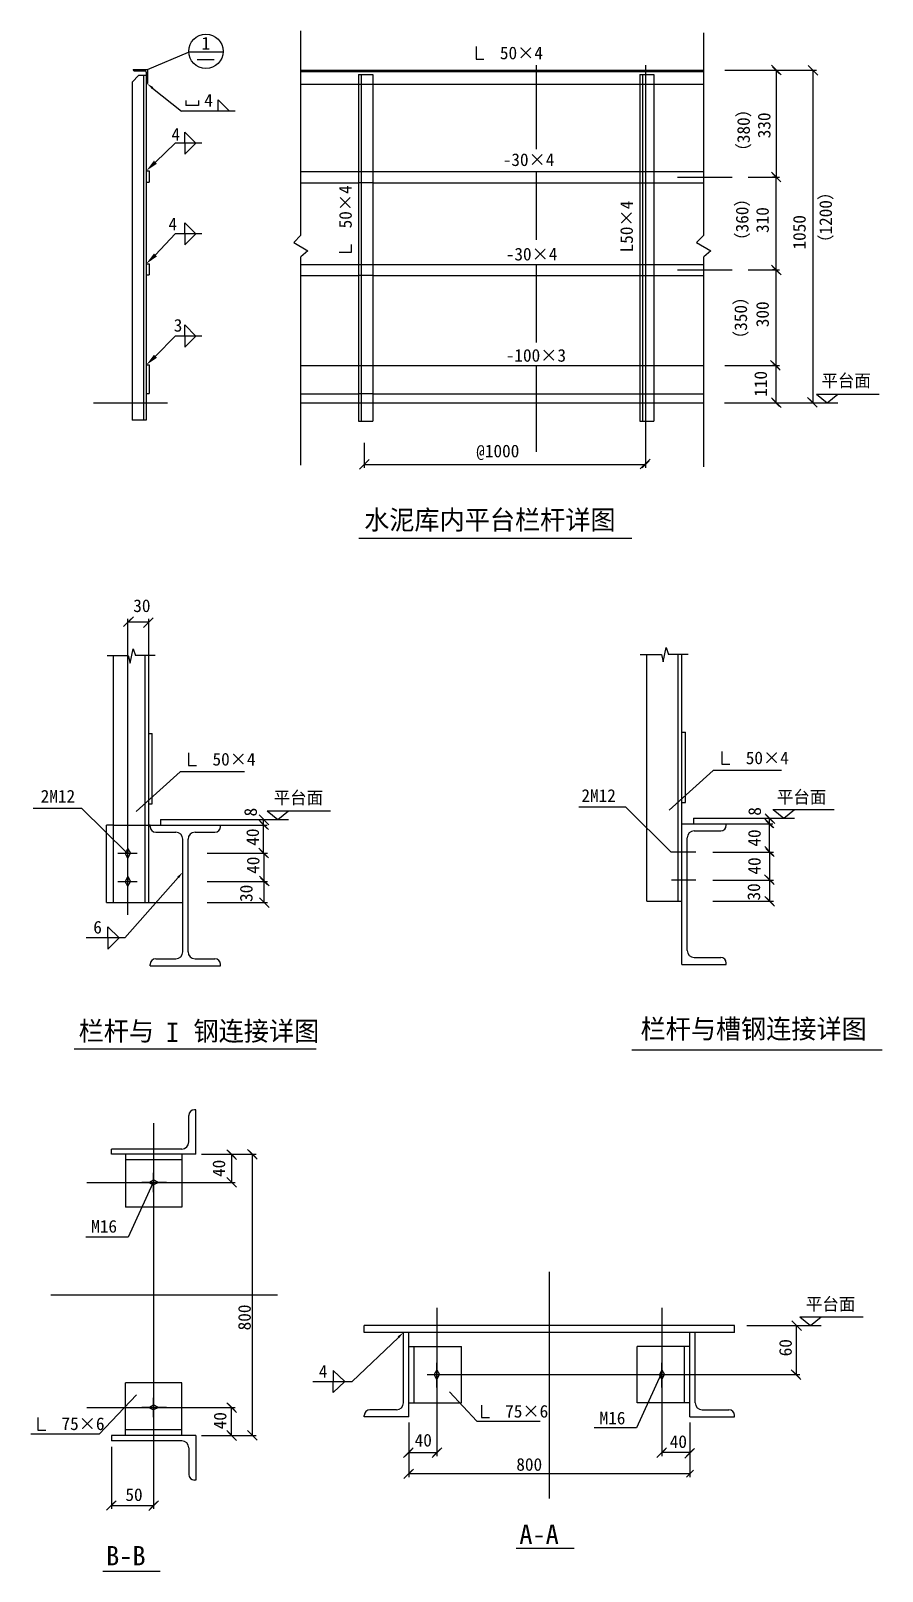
# Model space of a CAD drawing. Header units: metres. Extents: x 57 to 299, y -207 to 231.
import ezdxf

# ---------------------------------------------------------------- set-up
doc = ezdxf.new("R2010")
doc.units = ezdxf.units.M
for name, color, linetype in [('2', 3, 'Continuous'), ('CAD', 7, 'Continuous'), ('DIM', 3, 'Continuous'), ('TEXT', 6, 'Continuous')]:
    doc.layers.add(name, color=color, linetype=linetype)

# ---------------------------------------------------------------- blocks, each defined once
blk = doc.blocks.new('LS')
at = {"layer": '2', "color": 7}
for p, q in [((0, 1.38), (-0.71, 0)), ((-0.71, 0), (0.77, 0)), ((0, -1.38), (-0.71, 0)), ((-0.71, 0), (0.77, 0)), ((0, 1.38), (0.77, 0)), ((0, 1.38), (0, 0)), ((0, -1.38), (0, 0)), ((0, -1.38), (0.77, 0))]:
    blk.add_line(p, q, dxfattribs=at)
blk = doc.blocks.new('_DIMX')
blk.add_lwpolyline([(5856.76, 1733.06), (6133.58, 2006.75)])

msp = doc.modelspace()

# ---------------------------------------------------------------- linework, layer by layer
for p, q in [((254.62, 125.33), (263.58, 125.33)), ((228.27, 86.77), (150.59, 86.77)), ((138.47, -58.53), (69.63, -58.53)), ((299.46, -58.77), (228.28, -58.77)), ((195.37, -200.41), (211.85, -200.41)), ((77.78, -206.96), (94.14, -206.96))]:
    msp.add_line(p, q)
at = {"layer": '2'}
for p, q in [((111.99, 225.05), (102.17, 225.05)), ((110.65, 208.31), (110.65, 211.47)), ((101.13, 199.17), (101.13, 202.33)), ((101.13, 199.17), (101.13, 196.02)), ((101.13, 173.41), (101.13, 176.57)), ((101.13, 173.41), (101.13, 170.26)), ((101.13, 144.33), (101.13, 147.48)), ((101.13, 144.33), (101.13, 141.17)), ((78.99, 53.43), (85.05, 53.43)), ((85.05, 53.43), (85.58, 51.28)), ((85.58, 51.28), (86.45, 55.35)), ((86.45, 55.35), (87.06, 53.43)), ((92.72, 53.43), (87.06, 53.43)), ((230.59, 53.78), (236.66, 53.78)), ((236.66, 53.78), (237.19, 51.63)), ((237.19, 51.63), (238.06, 55.7)), ((238.06, 55.7), (238.67, 53.78)), ((244.32, 53.78), (238.67, 53.78)), ((87.31, 9.15), (99.76, 20.43)), ((118.1, 20.43), (99.76, 20.43)), ((238.92, 9.5), (251.37, 20.79)), ((270.81, 20.79), (251.37, 20.79)), ((82.1, -2.77), (87.61, -2.77)), ((82.1, -10.77), (87.61, -10.77)), ((79.25, -26.86), (79.25, -23.7)), ((79.25, -26.86), (79.25, -30.01)), ((92.26, -99.17), (92.26, -93.66)), ((92.02, -96.59), (84.98, -111.94)), ((84.98, -111.94), (72.97, -111.94)), ((137.53, -153.02), (148.74, -153.02)), ((143.34, -149.87), (143.34, -153.02)), ((143.34, -149.87), (146.62, -153.02)), ((143.34, -156.17), (146.62, -153.02)), ((143.34, -156.17), (143.34, -153.02)), ((170.02, -151.06), (175.52, -151.06)), ((236.6, -150.82), (229.56, -166.17)), ((234.02, -151.06), (239.52, -151.06)), ((87.39, -156.76), (76.79, -168.02)), ((92.26, -163.17), (92.26, -157.66)), ((176.43, -155.93), (184.18, -164.33)), ((184.18, -164.33), (202.22, -164.33)), ((229.56, -166.17), (217.55, -166.17)), ((76.79, -168.02), (57.32, -168.02))]:
    msp.add_line(p, q, dxfattribs=at)
msp.add_circle((107.13, 225.3), 4.9, dxfattribs=at)
at = {"layer": 'CAD'}
for p, q in [((134.13, 173.04), (134.13, 231.14)), ((248.72, 173.04), (248.72, 230.6)), ((86.47, 220.11), (86.47, 220.03)), ((86.47, 220.11), (90.47, 220.11)), ((86.71, 219.79), (89.71, 219.79)), ((86.71, 219.79), (89.71, 219.79)), ((90.15, 219.35), (90.15, 120.39)), ((90.47, 220.11), (90.47, 216.11)), ((134.13, 219.92), (248.72, 219.92)), ((134.13, 219.6), (248.72, 219.6)), ((201.07, 221.39), (201.07, 197.49)), ((232.15, 221.39), (232.15, 111.84)), ((254.68, 219.92), (270.27, 219.92)), ((270.26, 218.92), (268.26, 220.92)), ((269.26, 219.92), (269.26, 189.52)), ((270.33, 219.92), (280.79, 219.92)), ((280.78, 218.92), (278.78, 220.92)), ((279.78, 219.92), (279.78, 125.33)), ((86.15, 216.56), (86.15, 120.39)), ((89.35, 218.52), (89.35, 120.39)), ((90.39, 216.11), (90.47, 216.11)), ((134.13, 215.92), (150.55, 215.92)), ((150.55, 218.72), (150.55, 120.13)), ((150.55, 218.72), (154.55, 218.72)), ((150.55, 215.92), (154.55, 215.92)), ((151.25, 218.72), (151.25, 120.13)), ((154.55, 218.72), (154.55, 120.13)), ((154.55, 215.92), (230.55, 215.92)), ((230.55, 218.72), (230.55, 120.13)), ((230.55, 218.72), (234.55, 218.72)), ((230.55, 215.92), (234.55, 215.92)), ((231.25, 218.72), (231.25, 120.13)), ((234.55, 218.72), (234.55, 120.13)), ((234.55, 215.92), (248.72, 215.92)), ((113.8, 208.31), (110.65, 211.47)), ((109.65, 208.31), (100.19, 208.31)), ((115.47, 208.31), (109.65, 208.31)), ((104.29, 199.17), (101.13, 202.33)), ((92.76, 193.78), (98.33, 199.17)), ((100.13, 199.17), (98.33, 199.17)), ((105.95, 199.17), (100.13, 199.17)), ((104.29, 199.17), (101.13, 196.02)), ((90.15, 191.31), (90.95, 191.31)), ((90.95, 191.31), (90.95, 188.1)), ((134.13, 191.12), (150.55, 191.12)), ((150.55, 191.12), (154.55, 191.12)), ((154.55, 191.12), (230.55, 191.12)), ((201.07, 191.12), (201.07, 171.7)), ((230.55, 191.12), (234.55, 191.12)), ((234.55, 191.12), (248.72, 191.12)), ((241.21, 189.52), (256.82, 189.52)), ((261.35, 189.52), (270.27, 189.52)), ((269.19, 189.52), (268.25, 189.52)), ((270.26, 188.52), (268.26, 190.52)), ((270.26, 188.52), (268.26, 190.52)), ((269.26, 163.12), (269.26, 189.52)), ((90.15, 188.1), (90.95, 188.1)), ((134.13, 187.92), (150.55, 187.92)), ((154.55, 187.92), (150.55, 187.92)), ((154.55, 187.92), (230.55, 187.92)), ((230.55, 187.92), (234.55, 187.92)), ((234.55, 187.92), (248.72, 187.92)), ((104.29, 173.41), (101.13, 176.57)), ((92.76, 167.38), (98.33, 173.41)), ((100.13, 173.41), (98.33, 173.41)), ((105.95, 173.41), (100.13, 173.41)), ((104.29, 173.41), (101.13, 170.26)), ((134.13, 173.04), (132.1, 170.98)), ((132.1, 170.98), (136.09, 168.56)), ((248.72, 173.04), (246.69, 170.98)), ((246.69, 170.98), (250.68, 168.56)), ((136.09, 168.56), (134.13, 166.83)), ((134.13, 107.64), (134.13, 166.83)), ((250.68, 168.56), (248.72, 166.83)), ((248.72, 107.1), (248.72, 166.83)), ((90.15, 164.9), (90.95, 164.9)), ((90.95, 164.9), (90.95, 161.7)), ((134.13, 164.72), (150.55, 164.72)), ((150.55, 164.72), (154.55, 164.72)), ((154.55, 164.72), (230.55, 164.72)), ((201.07, 164.72), (201.07, 142.47)), ((230.55, 164.72), (234.55, 164.72)), ((234.55, 164.72), (248.72, 164.72)), ((241.21, 163.12), (256.82, 163.12)), ((261.35, 163.12), (270.27, 163.12)), ((269.19, 163.12), (268.25, 163.12)), ((270.26, 162.12), (268.26, 164.12)), ((270.26, 162.12), (268.26, 164.12)), ((269.26, 135.92), (269.26, 163.12)), ((90.15, 161.7), (90.95, 161.7)), ((134.13, 161.52), (150.55, 161.52)), ((154.55, 161.52), (150.55, 161.52)), ((154.55, 161.52), (230.55, 161.52)), ((230.55, 161.52), (234.55, 161.52)), ((234.55, 161.52), (248.72, 161.52)), ((104.29, 144.33), (101.13, 147.48)), ((92.76, 138.58), (98.33, 144.33)), ((100.13, 144.33), (98.33, 144.33)), ((105.95, 144.33), (100.13, 144.33)), ((104.29, 144.33), (101.13, 141.17)), ((90.15, 136.1), (90.95, 136.1)), ((90.95, 136.1), (90.95, 127.99)), ((134.13, 135.92), (150.55, 135.92)), ((150.55, 135.92), (154.55, 135.92)), ((154.55, 135.92), (230.55, 135.92)), ((201.07, 135.92), (201.07, 111.4)), ((230.55, 135.92), (234.55, 135.92)), ((234.55, 135.92), (248.72, 135.92)), ((254.68, 135.92), (270.27, 135.92)), ((269.19, 135.92), (268.25, 135.92)), ((270.26, 134.92), (268.26, 136.92)), ((270.26, 134.92), (268.26, 136.92)), ((269.26, 125.33), (269.26, 135.92)), ((90.15, 127.99), (90.95, 127.99)), ((134.13, 127.92), (150.55, 127.92)), ((154.55, 127.92), (150.55, 127.92)), ((154.55, 127.92), (230.55, 127.92)), ((230.55, 127.92), (234.55, 127.92)), ((234.55, 127.92), (248.72, 127.92)), ((75.19, 125.33), (96.15, 125.33)), ((134.13, 125.33), (248.72, 125.33)), ((254.68, 125.33), (270.27, 125.33)), ((270.26, 124.33), (268.26, 126.33)), ((270.33, 125.33), (280.79, 125.33)), ((280.78, 124.33), (278.78, 126.33)), ((152.15, 113.98), (152.15, 106.82)), ((232.15, 114.42), (232.15, 106.82)), ((151.15, 106.83), (153.15, 108.83)), ((152.15, 107.83), (232.15, 107.83)), ((231.15, 106.83), (233.15, 108.83)), ((82.41, -26.86), (79.25, -23.7)), ((78.25, -26.86), (73.07, -26.86)), ((84.07, -26.86), (78.25, -26.86)), ((82.41, -26.86), (79.25, -30.01))]:
    msp.add_line(p, q, dxfattribs=at)
for centre, radius, start, end in [((86.71, 220.03), 0.24, 180, 270), ((89.71, 219.35), 0.44, 360, 90), ((90.39, 216.35), 0.24, 180, 270)]:
    msp.add_arc(centre, radius, start, end, dxfattribs=at)
for points in [[(92.35, 194.22), (93.18, 193.34), (90.15, 191.31)], [(92.35, 167.82), (93.18, 166.94), (90.15, 164.9)], [(92.35, 139.02), (93.18, 138.14), (90.15, 136.1)]]:
    msp.add_solid(points, dxfattribs=at)
at = {"layer": 'TEXT'}
for p, q in [((90.47, 220.11), (102.17, 225.05)), ((183.94, 226.66), (183.94, 223.09)), ((104.59, 222.96), (109.51, 222.96)), ((183.94, 223.09), (186.21, 223.09)), ((86.15, 216.56), (88, 218.52)), ((88, 218.52), (90.15, 218.52)), ((91.95, 214.86), (100.19, 208.31)), ((101.39, 211.31), (101.39, 209.85)), ((104.99, 211.31), (104.99, 209.85)), ((104.99, 209.85), (101.39, 209.85)), ((144.99, 168.15), (148.56, 168.15)), ((148.56, 168.15), (148.56, 170.41)), ((280.77, 127.82), (298.61, 127.82)), ((280.78, 127.82), (283.83, 125.35)), ((283.83, 125.35), (286.89, 127.82)), ((280.77, 125.35), (286.89, 125.35)), ((90.15, 120.39), (86.15, 120.39)), ((150.55, 120.13), (154.55, 120.13)), ((230.55, 120.13), (234.55, 120.13)), ((83.88, 61.91), (85.88, 63.91)), ((84.88, 57.55), (84.88, 63.92)), ((90.88, 62.91), (84.88, 62.91)), ((89.88, 61.91), (91.88, 63.91)), ((90.88, 53.5), (90.88, 63.92)), ((84.88, -20.25), (84.88, 57.48)), ((80.88, -16.77), (80.88, 53.43)), ((89.88, -16.77), (89.88, 53.43)), ((90.88, -16.77), (90.88, 53.43)), ((232.48, -16.42), (232.48, 53.78)), ((241.48, -16.42), (241.48, 53.78)), ((242.48, -16.42), (242.48, 53.78)), ((90.88, 31.32), (91.88, 31.32)), ((91.88, 11.32), (91.88, 31.32)), ((242.48, 31.68), (243.48, 31.68)), ((243.48, 11.68), (243.48, 31.68)), ((102.2, 25.79), (102.2, 22.22)), ((102.2, 22.22), (104.46, 22.22)), ((253.86, 26.16), (253.86, 22.59)), ((253.86, 22.59), (256.12, 22.59)), ((71.82, 10), (57.97, 10)), ((84.77, -2.77), (71.82, 10)), ((90.88, 11.32), (91.88, 11.32)), ((124.51, 9.32), (127.56, 6.84)), ((124.51, 9.31), (142.54, 9.31)), ((127.56, 6.84), (130.62, 9.32)), ((226.54, 10.35), (213.15, 10.35)), ((239.49, -2.42), (226.54, 10.35)), ((242.48, 11.68), (243.48, 11.68)), ((268.4, 9.66), (285.77, 9.66)), ((268.41, 9.66), (271.46, 7.19)), ((271.46, 7.19), (274.52, 9.66)), ((78.88, -16.77), (78.88, 5.23)), ((80.88, 5.23), (78.88, 5.23)), ((80.88, 5.23), (90.88, 5.23)), ((91.28, 5.23), (90.88, 5.23)), ((91.28, 5.23), (111.28, 5.23)), ((91.28, 4.83), (91.28, 5.23)), ((94.17, 6.83), (116.44, 6.83)), ((94.17, 6.83), (94.17, 5.23)), ((111.28, 5.23), (116.58, 5.23)), ((111.28, 4.83), (111.28, 5.23)), ((116.5, 6.83), (124.55, 6.83)), ((116.52, 5.23), (124.55, 5.23)), ((116.65, 5.23), (124.55, 5.23)), ((124.54, 5.83), (122.54, 7.83)), ((124.54, 4.23), (122.54, 6.23)), ((124.54, 4.23), (122.54, 6.23)), ((123.54, 5.23), (123.54, 6.83)), ((123.54, -2.77), (123.54, 5.23)), ((124.51, 6.84), (130.62, 6.84)), ((242.48, -34.42), (242.48, 5.58)), ((242.48, 5.58), (255.13, 5.58)), ((245.77, 7.18), (260.28, 7.18)), ((245.77, 7.18), (245.77, 5.58)), ((255.13, 5.58), (260.43, 5.58)), ((255.13, 5.18), (255.13, 5.58)), ((260.35, 7.18), (268.39, 7.18)), ((260.37, 5.58), (268.39, 5.58)), ((260.49, 5.58), (268.39, 5.58)), ((268.38, 6.18), (266.38, 8.18)), ((268.38, 4.58), (266.38, 6.58)), ((268.38, 4.58), (266.38, 6.58)), ((267.38, 5.58), (267.38, 7.18)), ((267.38, -2.42), (267.38, 5.58)), ((268.4, 7.19), (274.52, 7.19)), ((92.88, 3.23), (98.53, 3.23)), ((100.53, -30.77), (100.53, 1.23)), ((102.03, -30.77), (102.03, 1.23)), ((104.03, 3.23), (109.68, 3.23)), ((243.98, -30.42), (243.98, 1.58)), ((245.98, 3.58), (253.53, 3.58)), ((107.45, -2.77), (124.55, -2.77)), ((107.45, -2.77), (124.67, -2.77)), ((124.54, -3.77), (122.54, -1.77)), ((124.66, -3.77), (122.66, -1.77)), ((123.66, -10.77), (123.66, -2.77)), ((251.3, -2.42), (268.52, -2.42)), ((251.3, -2.42), (268.39, -2.42)), ((268.38, -3.42), (266.38, -1.42)), ((268.51, -3.42), (266.51, -1.42)), ((267.51, -10.42), (267.51, -2.42)), ((99.22, -9.65), (84.07, -26.86)), ((107.45, -10.77), (124.67, -10.77)), ((116.77, -10.77), (124.67, -10.77)), ((124.66, -11.77), (122.66, -9.77)), ((124.66, -11.77), (122.66, -9.77)), ((123.66, -16.77), (123.66, -10.77)), ((251.3, -10.42), (268.52, -10.42)), ((260.62, -10.42), (268.52, -10.42)), ((268.51, -11.42), (266.51, -9.42)), ((268.51, -11.42), (266.51, -9.42)), ((267.51, -16.42), (267.51, -10.42)), ((78.88, -16.77), (100.53, -16.77)), ((80.88, -16.77), (90.88, -16.77)), ((107.45, -16.77), (124.67, -16.77)), ((124.66, -17.77), (122.66, -15.77)), ((232.48, -16.42), (242.48, -16.42)), ((251.3, -16.42), (268.52, -16.42)), ((268.51, -17.42), (266.51, -15.42)), ((91.28, -34.77), (91.28, -34.37)), ((91.28, -34.77), (111.28, -34.77)), ((92.88, -32.77), (98.53, -32.77)), ((104.03, -32.77), (109.68, -32.77)), ((111.28, -34.77), (111.28, -34.37)), ((242.48, -34.42), (255.13, -34.42)), ((245.98, -32.42), (253.53, -32.42)), ((255.13, -34.42), (255.13, -34.02)), ((102.26, -84.89), (102.26, -77.35)), ((104.26, -75.75), (103.86, -75.75)), ((104.26, -88.39), (104.26, -75.75)), ((92.26, -79.58), (92.26, -189.27)), ((80.26, -88.39), (80.26, -86.89)), ((100.26, -86.89), (80.26, -86.89)), ((115.44, -89.39), (113.44, -87.39)), ((121.39, -89.39), (119.39, -87.39)), ((104.26, -88.39), (80.26, -88.39)), ((84.26, -88.39), (84.26, -103.39)), ((100.26, -88.39), (84.26, -88.39)), ((100.26, -89.99), (84.26, -89.99)), ((100.26, -88.39), (100.26, -103.39)), ((105.91, -88.39), (121.4, -88.39)), ((105.97, -88.39), (115.45, -88.39)), ((114.44, -88.39), (114.44, -96.39)), ((120.39, -168.39), (120.39, -88.39)), ((115.44, -97.39), (113.44, -95.39)), ((73.27, -96.39), (115.45, -96.39)), ((95.91, -96.39), (88.9, -96.39)), ((100.26, -103.39), (84.26, -103.39)), ((204.79, -121.84), (204.79, -186.32)), ((63.04, -128.39), (127.52, -128.39)), ((172.79, -132.07), (172.79, -174.25)), ((236.79, -132.07), (236.79, -174.25)), ((275.99, -134.58), (294.03, -134.58)), ((275.99, -134.58), (279.05, -137.06)), ((279.05, -137.06), (282.1, -134.58)), ((257.44, -137.06), (152.15, -137.06)), ((152.15, -139.06), (152.15, -137.06)), ((257.44, -139.06), (152.15, -139.06)), ((164.79, -139.06), (152.15, -139.06)), ((163.29, -159.06), (163.29, -139.06)), ((164.79, -163.06), (164.79, -139.06)), ((244.79, -163.06), (244.79, -139.06)), ((246.29, -159.06), (246.29, -139.06)), ((257.44, -139.06), (257.44, -137.06)), ((260.95, -137.06), (276.03, -137.06)), ((276.02, -138.06), (274.02, -136.06)), ((275.02, -137.06), (275.02, -151.06)), ((275.99, -137.06), (282.11, -137.06)), ((161.85, -140.45), (148.74, -153.02)), ((164.79, -159.06), (164.79, -143.06)), ((164.79, -143.06), (179.79, -143.06)), ((166.39, -159.06), (166.39, -143.06)), ((179.79, -159.06), (179.79, -143.06)), ((244.79, -143.06), (229.79, -143.06)), ((229.79, -159.06), (229.79, -143.06)), ((243.19, -159.06), (243.19, -143.06)), ((244.79, -159.06), (244.79, -143.06)), ((172.79, -154.71), (172.79, -147.7)), ((236.79, -154.71), (236.79, -147.7)), ((175.58, -151.06), (276.03, -151.06)), ((276.02, -152.06), (274.02, -150.06)), ((84.26, -168.39), (84.26, -153.39)), ((100.26, -153.39), (84.26, -153.39)), ((100.26, -168.39), (100.26, -153.39)), ((73.27, -160.39), (115.45, -160.39)), ((95.91, -160.39), (88.9, -160.39)), ((115.44, -161.39), (113.44, -159.39)), ((114.44, -168.39), (114.44, -160.39)), ((161.29, -161.06), (153.75, -161.06)), ((164.79, -159.06), (179.79, -159.06)), ((185.5, -159.72), (185.5, -163.29)), ((244.79, -159.06), (229.79, -159.06)), ((248.29, -161.06), (255.84, -161.06)), ((59.31, -163.26), (59.31, -166.83)), ((152.15, -163.06), (152.15, -162.66)), ((164.79, -163.06), (152.15, -163.06)), ((164.79, -164.71), (164.79, -180.2)), ((164.79, -164.77), (164.79, -174.25)), ((185.5, -163.29), (187.76, -163.29)), ((244.79, -163.06), (257.44, -163.06)), ((244.79, -164.71), (244.79, -180.2)), ((244.79, -164.77), (244.79, -174.25)), ((257.44, -163.06), (257.44, -162.66)), ((59.31, -166.83), (61.57, -166.83)), ((104.26, -168.39), (80.26, -168.39)), ((80.26, -168.39), (80.26, -169.89)), ((100.26, -169.89), (80.26, -169.89)), ((100.26, -166.79), (84.26, -166.79)), ((100.26, -168.39), (84.26, -168.39)), ((104.26, -168.39), (104.26, -181.03)), ((105.91, -168.39), (121.4, -168.39)), ((105.97, -168.39), (115.45, -168.39)), ((115.44, -169.39), (113.44, -167.39)), ((121.39, -169.39), (119.39, -167.39)), ((80.26, -171.55), (80.26, -189.27)), ((102.26, -171.89), (102.26, -179.43)), ((163.79, -174.24), (165.79, -172.24)), ((164.79, -173.24), (172.79, -173.24)), ((171.79, -174.24), (173.79, -172.24)), ((235.79, -174.24), (237.79, -172.24)), ((244.79, -173.24), (236.79, -173.24)), ((243.79, -174.24), (245.79, -172.24)), ((163.79, -180.19), (165.79, -178.19)), ((164.79, -179.19), (244.79, -179.19)), ((243.79, -180.19), (245.79, -178.19)), ((104.26, -181.03), (103.86, -181.03)), ((79.26, -189.26), (81.26, -187.26)), ((80.26, -188.26), (92.26, -188.26)), ((91.26, -189.26), (93.26, -187.26))]:
    msp.add_line(p, q, dxfattribs=at)
for points in [[(246.42, -2.42), (239.46, -2.42)], [(246.48, -10.42), (239.52, -10.42)]]:
    msp.add_lwpolyline(points, dxfattribs=at)
for centre, radius, start, end in [((92.88, 4.83), 1.6, 180, 270), ((109.68, 4.83), 1.6, 270, 0), ((253.53, 5.18), 1.6, 270, 0), ((98.53, 1.23), 2, 0, 90), ((104.03, 1.23), 2, 90, 180), ((245.98, 1.58), 2, 90, 180), ((245.98, -30.42), 2, 180, 270), ((92.88, -34.37), 1.6, 90, 180), ((98.53, -30.77), 2, 270, 0), ((104.03, -30.77), 2, 180, 270), ((109.68, -34.37), 1.6, 0, 90), ((253.53, -34.02), 1.6, 0, 90), ((103.86, -77.35), 1.6, 90, 180), ((100.26, -84.89), 2, 270, 0), ((153.75, -162.66), 1.6, 90, 180), ((161.29, -159.06), 2, 270, 0), ((248.29, -159.06), 2, 180, 270), ((255.84, -162.66), 1.6, 0, 90), ((100.26, -171.89), 2, 0, 90), ((103.86, -179.43), 1.6, 180, 270)]:
    msp.add_arc(centre, radius, start, end, dxfattribs=at)
for points in [[(91.75, 214.6), (92.16, 215.12), (90.39, 216.11)], [(98.97, -9.43), (99.47, -9.87), (100.54, -8.15)], [(161.62, -140.21), (162.08, -140.69), (163.29, -139.06)]]:
    msp.add_solid(points, dxfattribs=at)

# ---------------------------------------------------------------- block references
at = {"layer": '2'}
for p in [(84.88, -2.77), (84.88, -10.77), (172.79, -151.06), (236.79, -151.06)]:
    msp.add_blockref('LS', p, dxfattribs=at)
at = {"layer": '2', "rotation": 90}
for p in [(92.26, -96.39), (92.26, -160.39)]:
    msp.add_blockref('LS', p, dxfattribs=at)
at = {"layer": 'DIM', "xscale": 0.01, "yscale": 0.01, "zscale": 0.01}
for p, rotation in [((288.04, 160.07), 90), ((298.51, 159.98), 90), ((288, 129.63), 90), ((288.02, 103.13), 90), ((287.73, 76.05), 90), ((288.02, 65.4), 90), ((298.3, 65.52), 90), ((142.27, -54.61), 90), ((142.34, -53.22), 90), ((286, -54.14), 90), ((286.26, -52.87), 90), ((142.27, -62.65), 90), ((286.11, -62.23), 90), ((142.4, -70.59), 90), ((286.09, -70.22), 90), ((142.42, -76.81), 90), ((286.12, -76.39), 90), ((133.18, -148.43), 90), ((139.05, -148.37), 90), ((133.18, -156.31), 90), ((293.82, -197.07), 90), ((293.62, -210.99), 90), ((133.11, -220.39), 90), ((133.11, -228.32), 90), ((139.05, -228.25), 90), ((224.66, -154.53), 180), ((232.77, -154.52), 180), ((296.73, -154.58), 180), ((304.66, -154.73), 180), ((224.72, -160.57), 180), ((140.18, -169.58), 180), ((152.18, -169.65), 180)]:
    msp.add_blockref('_DIMX', p, dxfattribs=dict(at, rotation=rotation))
for p in [(92.2, 89.15), (172.09, 89.2), (25.15, 44.43), (30.76, 44.11)]:
    msp.add_blockref('_DIMX', p, dxfattribs=at)

# ---------------------------------------------------------------- texts
for s, height, p in [('   50×4', 3.6, (183.39, 223.05)), ('平台面', 3.6, (282.2, 129.86)), ('水泥库内平台栏杆详图', 5.5, (152.13, 89.31)), ('   50×4', 3.6, (101.65, 22.18)), ('   50×4', 3.6, (253.31, 22.56)), ('平台面', 3.6, (126.41, 11.23)), ('平台面', 3.6, (269.51, 11.43)), ('栏杆与   钢连接详图', 5.5, (70.92, -56.09)), ('I', 5.5, (95.73, -56.46)), ('栏杆与槽钢连接详图', 5.5, (230.73, -55.46)), ('M16', 3.6, (74.5, -110.67)), ('平台面', 3.6, (277.76, -132.79)), ('4', 3.6, (139.24, -151.92)), ('   75×6', 3.6, (184.89, -163.28)), ('M16', 3.6, (219.08, -165.2)), ('   75×6', 3.6, (58.7, -166.82)), ('A-A', 5.5, (196.26, -199.21)), ('B-B', 5.5, (78.74, -205.31))]:
    msp.add_text(s, height=height).set_placement(p)
msp.add_text('   50×4', height=3.6, rotation=90).set_placement((148.59, 167.6))
at = {"layer": '2'}
msp.add_text('1', height=3.6, dxfattribs=at).set_placement((105.86, 225.81))
at = {"layer": 'CAD'}
for s, p in [('4', (106.66, 209.61)), ('4', (97.32, 199.9)), ('-30×4', (191.54, 192.69)), ('4', (96.47, 174.37)), ('-30×4', (192.4, 165.83)), ('3', (97.97, 145.58)), ('-100×3', (192.4, 137.03)), ('2M12', (60.13, 11.66)), ('2M12', (213.92, 11.84)), ('6', (75.09, -25.6))]:
    msp.add_text(s, height=3.6, dxfattribs=at).set_placement(p)
for s, p in [('（380）', (261.81, 194.51)), ('（1200）', (285.17, 168.52)), ('L50×4', (228.56, 168.12)), ('（360）', (261.42, 169.12)), ('（350）', (261.02, 141.14))]:
    msp.add_text(s, height=3.6, rotation=90, dxfattribs=at).set_placement(p)
at = {"layer": 'TEXT'}
for s, p in [('330', (267.68, 200.57)), ('310', (267.21, 173.64)), ('1050', (277.7, 168.94)), ('300', (267.21, 146.84)), ('110', (266.69, 127.05)), ('8', (121.61, 7.7)), ('8', (264.98, 7.9)), ('40', (122.21, -0.63)), ('40', (264.9, -0.88)), ('40', (122.34, -8.63)), ('40', (264.89, -8.83)), ('30', (120.38, -16.62)), ('30', (264.74, -16.21)), ('40', (112.59, -94.84)), ('800', (119.87, -138.47)), ('60', (273.74, -145.85)), ('40', (112.94, -166.61))]:
    msp.add_text(s, height=3.6, rotation=90, dxfattribs=at).set_placement(p)
for s, p in [('@1000', (184.01, 109.84)), ('30', (86.46, 65.83)), ('40', (166.49, -171.5)), ('40', (239.04, -171.91)), ('800', (195.4, -178.39)), ('50', (84.22, -186.99))]:
    msp.add_text(s, height=3.6, dxfattribs=at).set_placement(p)

doc.saveas('drawing.dxf')
